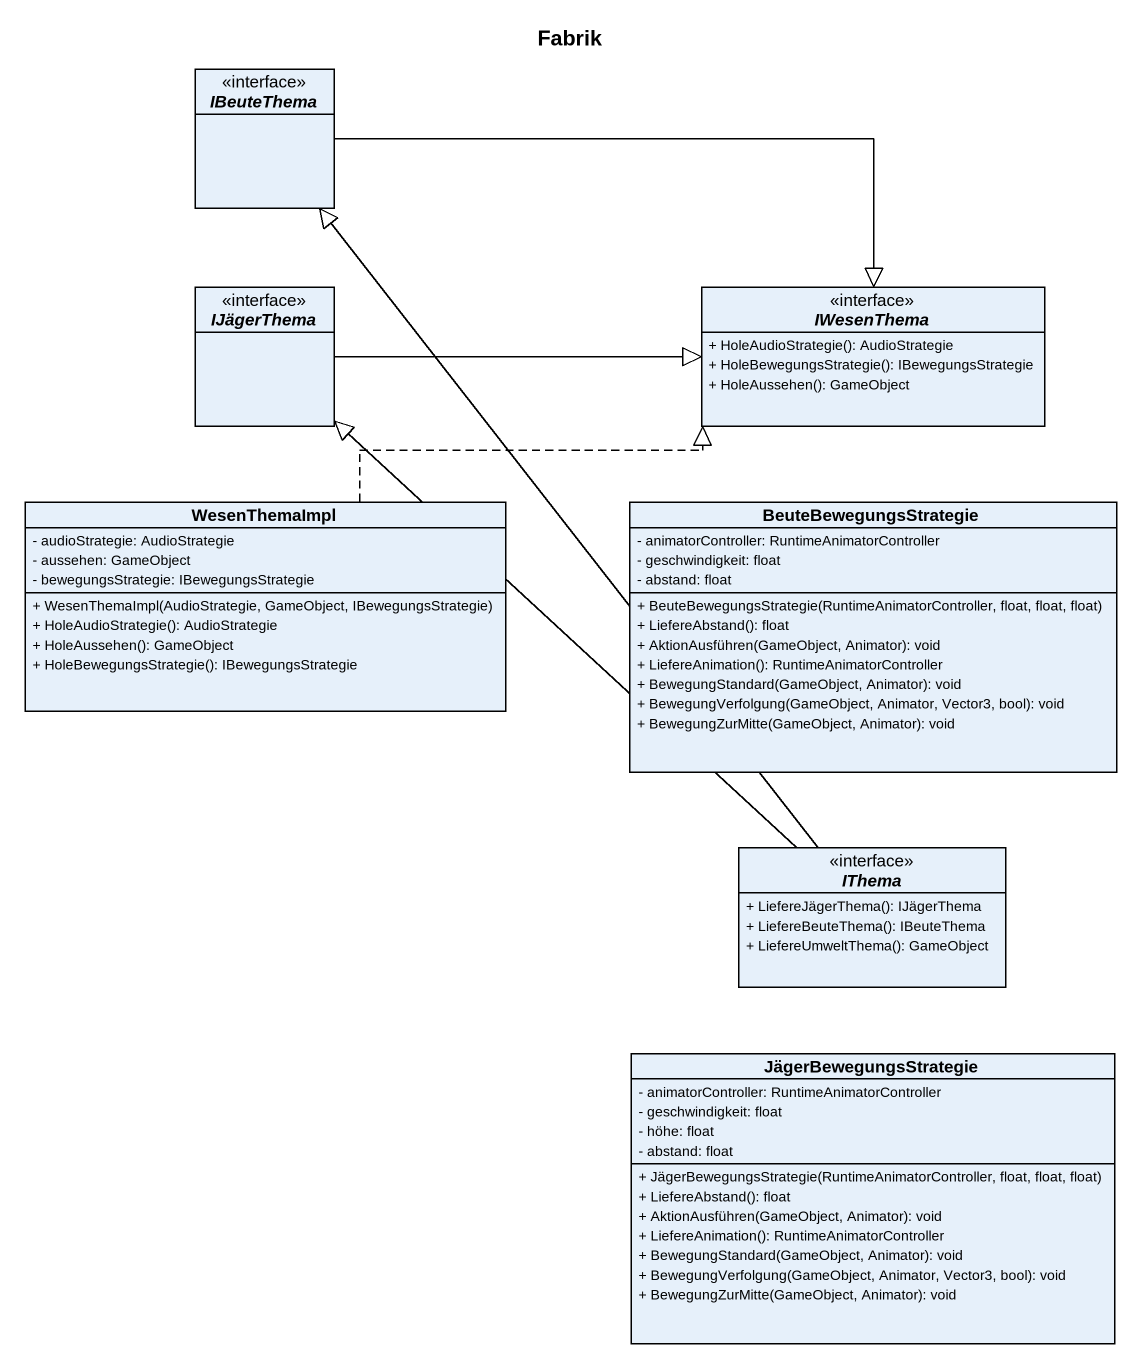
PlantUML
@startuml
title Fabrik
hide circle
hide empty members
skinparam classAttributeIconSize 0
interface IBeuteThema
interface IJägerThema
interface IWesenThema {
  + HoleAudioStrategie(): AudioStrategie
  + HoleBewegungsStrategie(): IBewegungsStrategie
  + HoleAussehen(): GameObject
}
class WesenThemaImpl {
  - audioStrategie: AudioStrategie
  - aussehen: GameObject
  - bewegungsStrategie: IBewegungsStrategie
  + WesenThemaImpl(AudioStrategie, GameObject, IBewegungsStrategie)
  + HoleAudioStrategie(): AudioStrategie
  + HoleAussehen(): GameObject
  + HoleBewegungsStrategie(): IBewegungsStrategie
}
class BeuteBewegungsStrategie {
  - animatorController: RuntimeAnimatorController
  - geschwindigkeit: float
  - abstand: float
  + BeuteBewegungsStrategie(RuntimeAnimatorController, float, float, float)
  + LiefereAbstand(): float
  + AktionAusführen(GameObject, Animator): void
  + LiefereAnimation(): RuntimeAnimatorController
  + BewegungStandard(GameObject, Animator): void
  + BewegungVerfolgung(GameObject, Animator, Vector3, bool): void
  + BewegungZurMitte(GameObject, Animator): void
}
interface IThema {
  + LiefereJägerThema(): IJägerThema
  + LiefereBeuteThema(): IBeuteThema
  + LiefereUmweltThema(): GameObject
}
class JägerBewegungsStrategie {
  - animatorController: RuntimeAnimatorController
  - geschwindigkeit: float
  - höhe: float
  - abstand: float
  + JägerBewegungsStrategie(RuntimeAnimatorController, float, float, float)
  + LiefereAbstand(): float
  + AktionAusführen(GameObject, Animator): void
  + LiefereAnimation(): RuntimeAnimatorController
  + BewegungStandard(GameObject, Animator): void
  + BewegungVerfolgung(GameObject, Animator, Vector3, bool): void
  + BewegungZurMitte(GameObject, Animator): void
}
IBeuteThema -right-|> IWesenThema
IJägerThema -right-|> IWesenThema
WesenThemaImpl .right.|> IWesenThema
IThema -up-|> IBeuteThema
IThema -up-|> IJägerThema
@enduml
